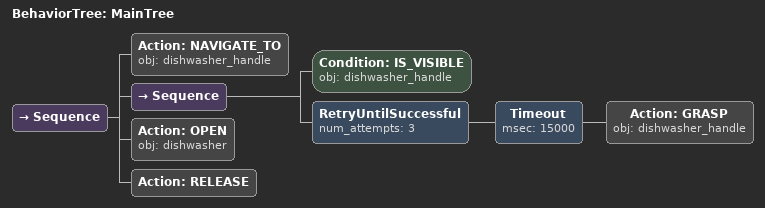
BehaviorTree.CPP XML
<root main_tree_to_execute="MainTree">
  <BehaviorTree ID="MainTree">
    <Sequence>
      <!-- Navigate to dishwasher_handle -->
      <Action ID="NAVIGATE_TO" obj="dishwasher_handle" />
      <Sequence>
        <!-- Check dishwasher_handle is visible before GRASP -->
        <Condition ID="IS_VISIBLE" obj="dishwasher_handle" />
        <!-- Retry GRASP dishwasher_handle up to 3 attempts -->
        <RetryUntilSuccessful num_attempts="3">
          <!-- Timeout: GRASP dishwasher_handle within 15s -->
          <Timeout msec="15000">
            <!-- Grasp dishwasher_handle -->
            <Action ID="GRASP" obj="dishwasher_handle" />
          </Timeout>
        </RetryUntilSuccessful>
      </Sequence>
      <!-- Open dishwasher -->
      <Action ID="OPEN" obj="dishwasher" />
      <!-- Release -->
      <Action ID="RELEASE" />
    </Sequence>
  </BehaviorTree>
</root>
